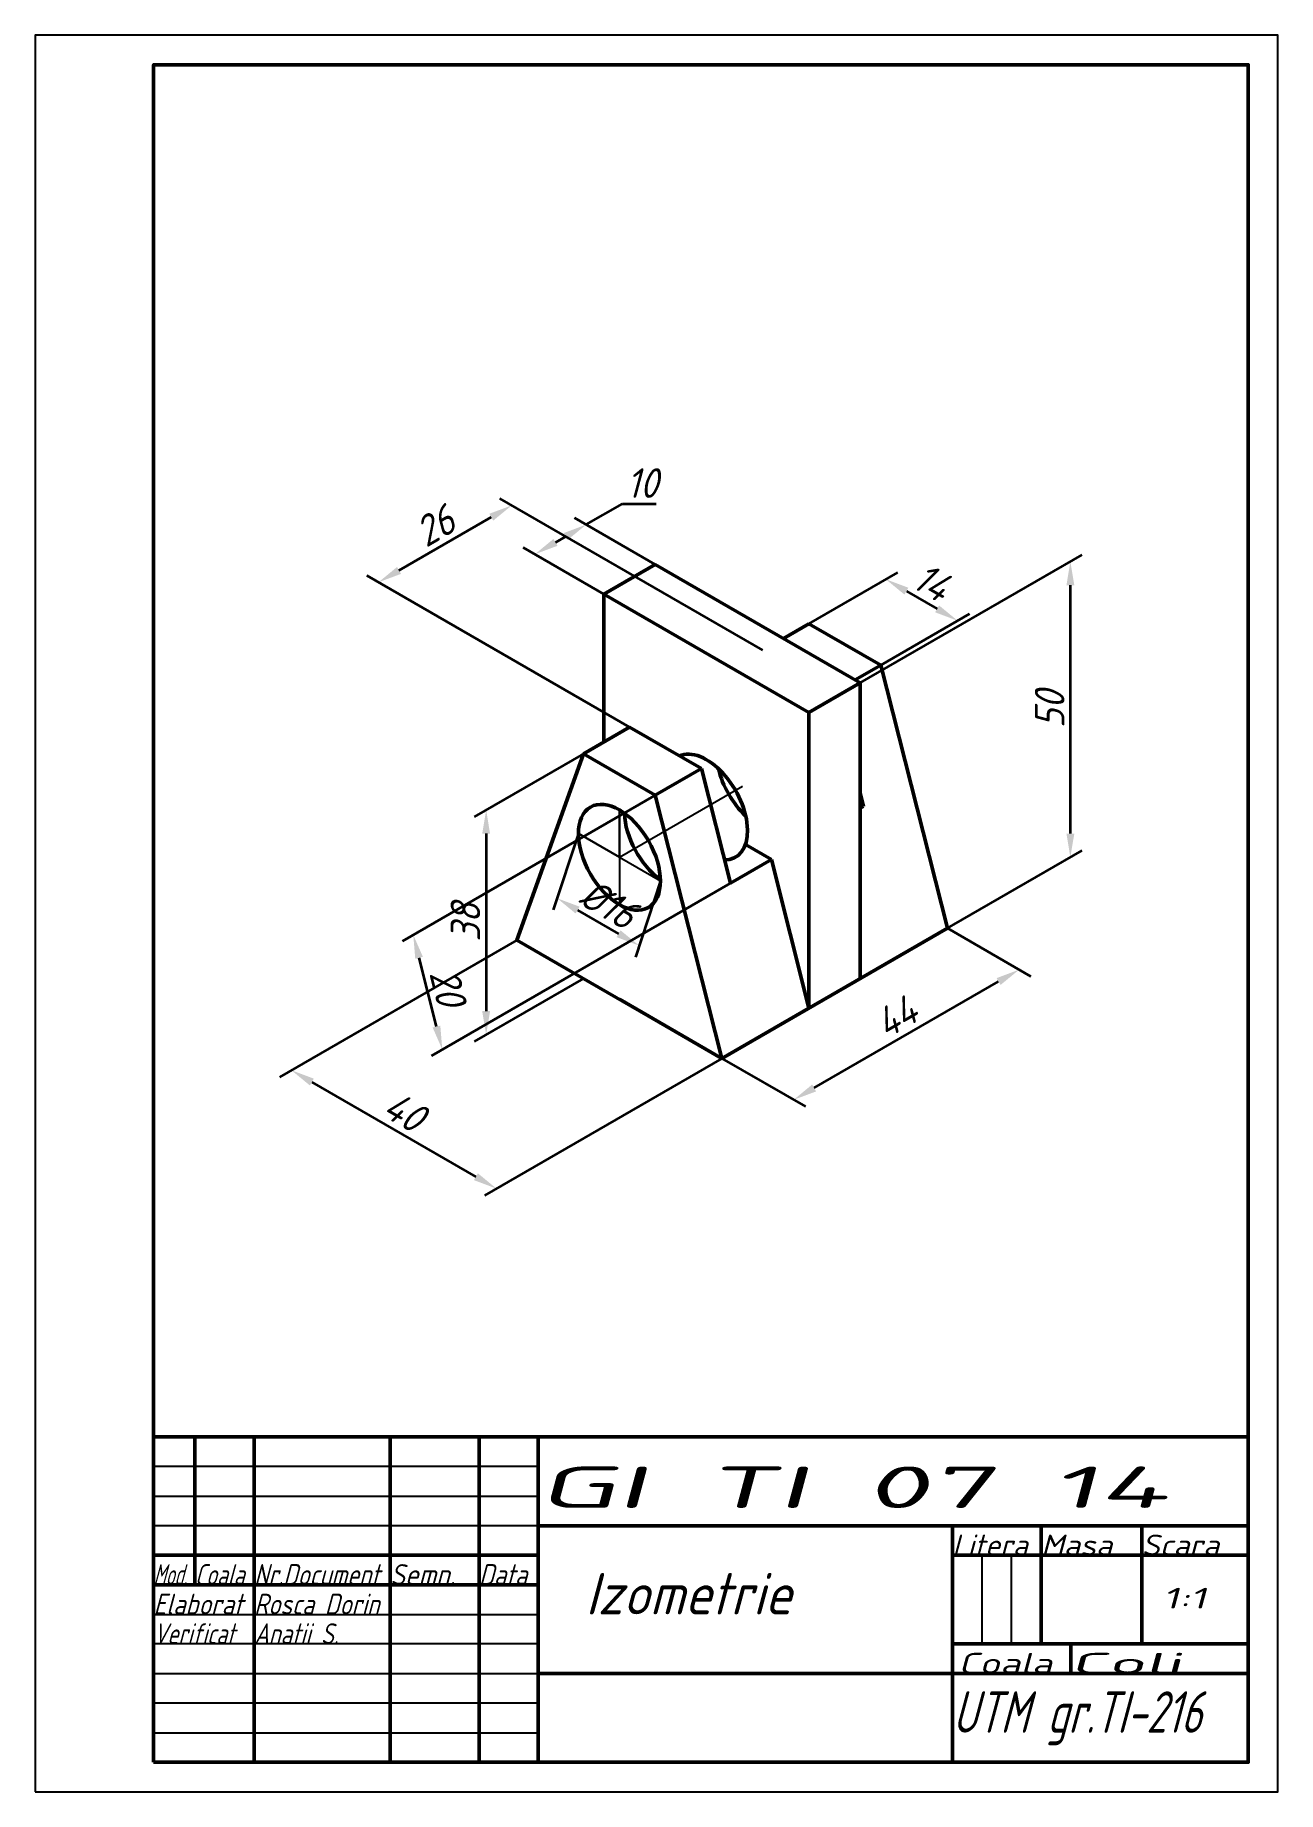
# Model space of a CAD drawing. Header units: millimetres. Extents: x -34 to 176, y -104 to 192.
import ezdxf
from ezdxf.enums import TextEntityAlignment as Align

# ---------------------------------------------------------------- set-up
doc = ezdxf.new("R2010")
doc.units = ezdxf.units.MM
doc.linetypes.add('ACAD_ISO04W100', pattern=[30, 24, -3, 0, -3])
for name, color, linetype, lineweight in [('Axa', 12, 'ACAD_ISO04W100', 25), ('Contur', 135, 'Continuous', 50), ('Cote', 255, 'Continuous', 50), ('Subtire', 137, 'Continuous', 25), ('Text-3.5', 251, 'Continuous', 35), ('Text-7', 254, 'Continuous', 70)]:
    doc.layers.add(name, color=color, linetype=linetype, lineweight=lineweight)
doc.styles.get("Standard").update_dxf_attribs({"font": 'isocp.shx', "oblique": 15})
doc.dimstyles.new('ISO-25', dxfattribs={"dimtxt": 5, "dimasz": 4, "dimexe": 2, "dimexo": 0, "dimgap": 1, "dimtad": 1, "dimtoh": 1, "dimdec": 0, "dimtxsty": 'Standard', "dimcen": 0, "dimadec": 0, "dimazin": 0, "dimtfac": 1, "dimtdec": 0, "dimtmove": 0, "dimatfit": 3, "dimldrblk": 'DOTSMALL', "dimfxl": 1, "dimlwd": 35, "dimlwe": 35, "dimarcsym": 0})

# ---------------------------------------------------------------- blocks, each defined once
blk = doc.blocks.new('*D4')
at = {"layer": 'Cote', "color": 0, "lineweight": 35, "transparency": 16777216}
for p, q in [((78.81, 68.5), (28.32, 39.35)), ((83.71, 49.11), (33.23, 19.96)), ((34.05, 24.88), (31.11, 36.51))]:
    blk.add_line(p, q, dxfattribs=at)
at = {"layer": 'Cote', "color": 0, "transparency": 16777216}
for points in [[(31.75, 36.68), (30.46, 36.35), (30.12, 40.39)], [(34.69, 25.04), (33.4, 24.72), (35.03, 21)]]:
    blk.add_solid(points, dxfattribs=at)
at = {"layer": 'Defpoints', "color": 0, "transparency": 16777216}
for p in [(78.81, 68.5), (83.71, 49.11), (30.12, 40.39)]:
    blk.add_point(p, dxfattribs=at)
at = {"layer": 'Cote', "color": 0, "transparency": 16777216, "insert": (35.97, 31.56), "char_height": 5, "attachment_point": 5, "rotation": 284.1977}
blk.add_mtext('20', dxfattribs=at)
blk = doc.blocks.new('_DotSmall')
at = {"color": 0, "linetype": 'ByBlock', "const_width": 0.5}
blk.add_lwpolyline([(-0.0625, 0, 1), (0.0625, 0, 1)], format="xyb", close=True, dxfattribs=at)
blk = doc.blocks.new('*D5')
at = {"layer": 'Cote', "color": 0, "lineweight": 35, "transparency": 16777216}
for p, q in [((120.38, 41.5), (134.5, 33.35)), ((97.86, 14.5), (129.04, 32.5)), ((82.27, 19.5), (96.4, 11.35))]:
    blk.add_line(p, q, dxfattribs=at)
at = {"layer": 'Cote', "color": 0, "transparency": 16777216}
for points in [[(128.7, 33.08), (129.37, 31.92), (132.5, 34.5)], [(97.53, 15.08), (98.19, 13.92), (94.4, 12.5)]]:
    blk.add_solid(points, dxfattribs=at)
at = {"layer": 'Defpoints', "color": 0, "transparency": 16777216}
for p in [(120.38, 41.5), (132.5, 34.5), (82.27, 19.5)]:
    blk.add_point(p, dxfattribs=at)
at = {"layer": 'Cote', "color": 0, "transparency": 16777216, "insert": (111.7, 26.53), "char_height": 5, "attachment_point": 5, "rotation": 30}
blk.add_mtext('44', dxfattribs=at)
blk = doc.blocks.new('*D6')
at = {"layer": 'Cote', "color": 0, "lineweight": 35, "transparency": 16777216}
for p, q in [((59.34, 109.74), (65.46, 113.27)), ((65.46, 113.27), (71.17, 113.27)), ((71.01, 103), (57.34, 110.89)), ((54.15, 106.74), (55.88, 107.74)), ((62.35, 98), (48.68, 105.89))]:
    blk.add_line(p, q, dxfattribs=at)
at = {"layer": 'Cote', "color": 0, "transparency": 16777216}
for points in [[(53.81, 107.32), (54.48, 106.16), (50.68, 104.74)], [(55.55, 108.32), (56.21, 107.16), (59.34, 109.74)]]:
    blk.add_solid(points, dxfattribs=at)
at = {"layer": 'Defpoints', "color": 0, "transparency": 16777216}
for p in [(59.34, 109.74), (71.01, 103), (62.35, 98)]:
    blk.add_point(p, dxfattribs=at)
at = {"layer": 'Cote', "color": 0, "transparency": 16777216, "insert": (68.81, 116.77), "char_height": 5, "attachment_point": 5}
blk.add_mtext('10', dxfattribs=at)
blk = doc.blocks.new('*D7')
at = {"layer": 'Cote', "color": 0, "lineweight": 35, "transparency": 16777216}
for p, q in [((89.2, 88.5), (44.77, 114.15)), ((27.71, 102), (43.3, 111)), ((66.68, 75.5), (22.25, 101.15))]:
    blk.add_line(p, q, dxfattribs=at)
at = {"layer": 'Cote', "color": 0, "transparency": 16777216}
for points in [[(42.97, 111.58), (43.63, 110.42), (46.77, 113)], [(27.38, 102.58), (28.05, 101.42), (24.25, 100)]]:
    blk.add_solid(points, dxfattribs=at)
at = {"layer": 'Defpoints', "color": 0, "transparency": 16777216}
for p in [(46.77, 113), (89.2, 88.5), (66.68, 75.5)]:
    blk.add_point(p, dxfattribs=at)
at = {"layer": 'Cote', "color": 0, "transparency": 16777216, "insert": (33.76, 109.53), "char_height": 5, "attachment_point": 5, "rotation": 30}
blk.add_mtext('26', dxfattribs=at)
blk = doc.blocks.new('*D8')
at = {"layer": 'Cote', "color": 0, "lineweight": 35, "transparency": 16777216}
for p, q in [((105.66, 83), (143.16, 104.65)), ((141.16, 57.5), (141.16, 99.5)), ((105.66, 33), (143.16, 54.65))]:
    blk.add_line(p, q, dxfattribs=at)
at = {"layer": 'Cote', "color": 0, "transparency": 16777216}
for points in [[(140.5, 99.5), (141.83, 99.5), (141.16, 103.5)], [(140.5, 57.5), (141.83, 57.5), (141.16, 53.5)]]:
    blk.add_solid(points, dxfattribs=at)
at = {"layer": 'Defpoints', "color": 0, "transparency": 16777216}
for p in [(141.16, 103.5), (105.66, 83), (105.66, 33)]:
    blk.add_point(p, dxfattribs=at)
at = {"layer": 'Cote', "color": 0, "transparency": 16777216, "insert": (137.66, 78.5), "char_height": 5, "attachment_point": 5, "rotation": 90}
blk.add_mtext('50', dxfattribs=at)
blk = doc.blocks.new('*D13')
at = {"layer": 'Cote', "color": 0, "lineweight": 35, "transparency": 16777216}
for p, q in [((58.89, 71), (40.44, 60.35)), ((42.44, 57.5), (42.44, 27.5)), ((58.89, 33), (40.44, 22.35))]:
    blk.add_line(p, q, dxfattribs=at)
at = {"layer": 'Cote', "color": 0, "transparency": 16777216}
for points in [[(41.77, 57.5), (43.1, 57.5), (42.44, 61.5)], [(41.77, 27.5), (43.1, 27.5), (42.44, 23.5)]]:
    blk.add_solid(points, dxfattribs=at)
at = {"layer": 'Defpoints', "color": 0, "transparency": 16777216}
for p in [(58.89, 71), (58.89, 33), (42.44, 23.5)]:
    blk.add_point(p, dxfattribs=at)
at = {"layer": 'Cote', "color": 0, "transparency": 16777216, "insert": (38.94, 42.5), "char_height": 5, "attachment_point": 5, "rotation": 90}
blk.add_mtext('38', dxfattribs=at)
blk = doc.blocks.new('*D14')
at = {"layer": 'Cote', "color": 0, "lineweight": 35, "transparency": 16777216}
for p, q in [((47.63, 39.5), (7.53, 16.35)), ((82.27, 19.5), (42.17, -3.65)), ((12.99, 15.5), (40.7, -0.5))]:
    blk.add_line(p, q, dxfattribs=at)
at = {"layer": 'Cote', "color": 0, "transparency": 16777216}
for points in [[(13.32, 16.08), (12.66, 14.92), (9.53, 17.5)], [(41.04, 0.08), (40.37, -1.08), (44.17, -2.5)]]:
    blk.add_solid(points, dxfattribs=at)
at = {"layer": 'Defpoints', "color": 0, "transparency": 16777216}
for p in [(47.63, 39.5), (82.27, 19.5), (44.17, -2.5)]:
    blk.add_point(p, dxfattribs=at)
at = {"layer": 'Cote', "color": 0, "transparency": 16777216, "insert": (28.6, 10.53), "char_height": 5, "attachment_point": 5, "rotation": 330}
blk.add_mtext('40', dxfattribs=at)
blk = doc.blocks.new('*D15')
at = {"layer": 'Cote', "color": 0, "lineweight": 35, "transparency": 16777216}
for p, q in [((96.99, 93), (111.99, 101.65)), ((113.45, 98.5), (118.65, 95.5)), ((109.12, 86), (124.11, 94.65))]:
    blk.add_line(p, q, dxfattribs=at)
at = {"layer": 'Cote', "color": 0, "transparency": 16777216}
for points in [[(113.78, 99.08), (113.12, 97.92), (109.99, 100.5)], [(118.98, 96.08), (118.31, 94.92), (122.11, 93.5)]]:
    blk.add_solid(points, dxfattribs=at)
at = {"layer": 'Defpoints', "color": 0, "transparency": 16777216}
for p in [(96.99, 93), (122.11, 93.5), (109.12, 86)]:
    blk.add_point(p, dxfattribs=at)
at = {"layer": 'Cote', "color": 0, "transparency": 16777216, "insert": (117.8, 100.03), "char_height": 5, "attachment_point": 5, "rotation": 330}
blk.add_mtext('14', dxfattribs=at)
blk = doc.blocks.new('*D16')
at = {"layer": 'Cote', "color": 0, "lineweight": 35, "transparency": 16777216}
for p, q in [((58.02, 57.5), (53.79, 44.64)), ((71.88, 49.5), (67.65, 36.64)), ((57.89, 44.58), (64.82, 40.58))]:
    blk.add_line(p, q, dxfattribs=at)
at = {"layer": 'Cote', "color": 0, "transparency": 16777216}
for points in [[(58.23, 45.15), (57.56, 44), (54.43, 46.58)], [(65.15, 41.15), (64.49, 40), (68.28, 38.58)]]:
    blk.add_solid(points, dxfattribs=at)
at = {"layer": 'Defpoints', "color": 0, "transparency": 16777216}
for p in [(58.02, 57.5), (71.88, 49.5), (68.28, 38.58)]:
    blk.add_point(p, dxfattribs=at)
at = {"layer": 'Cote', "color": 0, "transparency": 16777216, "insert": (63.11, 45.61), "char_height": 5, "attachment_point": 5, "rotation": 330}
blk.add_mtext('%%C16', dxfattribs=at)

msp = doc.modelspace()

# ---------------------------------------------------------------- linework, layer by layer
at = {"layer": 'Axa'}
for p, q in [((64.95, 53.5), (88.33, 67)), ((64.95, 53.5), (64.95, 61.5)), ((64.95, 61.5), (64.95, 45.5)), ((64.95, 53.5), (58.02, 57.5)), ((58.02, 57.5), (71.88, 49.5))]:
    msp.add_line(p, q, dxfattribs=at)
at = {"layer": 'Contur'}
for p, q in [((62.35, 98), (71.01, 103)), ((71.01, 103), (105.66, 83)), ((62.35, 98), (96.99, 78)), ((62.35, 73), (62.35, 98)), ((92.66, 90.5), (96.99, 93)), ((109.12, 86), (96.99, 93)), ((104.79, 83.5), (109.12, 86)), ((120.38, 41.5), (109.12, 86)), ((96.99, 78), (105.66, 83)), ((105.66, 83), (105.66, 33)), ((96.99, 28), (96.99, 78)), ((58.89, 71), (66.68, 75.5)), ((78.81, 68.5), (66.68, 75.5)), ((47.63, 39.5), (58.89, 71)), ((71.01, 64), (58.89, 71)), ((71.01, 64), (78.81, 68.5)), ((78.81, 68.5), (83.71, 49.11)), ((78.81, 68.5), (83.71, 49.11)), ((82.27, 19.5), (71.01, 64)), ((106.23, 62.11), (105.66, 64.38)), ((105.66, 61.78), (106.23, 62.11)), ((90.64, 53.11), (86.24, 55.65)), ((83.71, 49.11), (90.64, 53.11)), ((96.99, 28), (90.64, 53.11)), ((47.63, 39.5), (82.27, 19.5)), ((82.27, 19.5), (120.38, 41.5)), ((82.27, 19.5), (120.38, 41.5)), ((120.38, 41.5), (112.58, 37)), ((82.27, 19.5), (64.95, 29.5)), ((82.27, 19.5), (96.99, 28)), ((90.07, 24), (82.27, 19.5)), ((-6.77, -69.5), (-6.77, -44.5)), ((-6.77, -44.5), (3.23, -44.5)), ((3.23, -44.5), (3.23, -99.5)), ((26.23, -99.5), (26.23, -44.5)), ((26.23, -44.5), (41.23, -44.5)), ((41.23, -44.5), (41.23, -99.5)), ((51.23, -99.5), (51.23, -44.5)), ((171.23, -59.5), (51.23, -59.5)), ((51.23, -59.5), (51.23, -84.5)), ((121.23, -99.5), (121.23, -59.5)), ((121.23, -59.5), (121.23, -64.5)), ((136.23, -59.5), (136.23, -79.5)), ((153.23, -79.5), (153.23, -59.5)), ((51.23, -64.5), (-13.77, -64.5)), ((51.23, -69.5), (51.23, -64.5)), ((121.23, -64.5), (171.23, -64.5)), ((-13.77, -69.5), (51.23, -69.5)), ((171.23, -79.5), (121.23, -79.5)), ((136.23, -79.5), (153.23, -79.5)), ((141.23, -79.5), (141.23, -84.5)), ((171.23, -84.5), (171.23, -79.5)), ((51.23, -84.5), (171.23, -84.5)), ((3.23, -99.5), (26.23, -99.5)), ((41.23, -99.5), (51.23, -99.5))]:
    msp.add_line(p, q, dxfattribs=at)
for points in [[(-13.77, -99.5), (171.23, -99.5), (171.23, 187.5), (-13.77, 187.5)], [(-13.77, -99.5), (171.23, -99.5), (171.23, -44.5), (-13.77, -44.5)]]:
    msp.add_lwpolyline(points, close=True, dxfattribs=at)
for centre, start_param, end_param in [((79.67, 62), 5.952231, 9.362114), ((88.33, 67), 4.225694, 5.199084), ((72.75, 57.15), 10.2373, 11.655274)]:
    msp.add_ellipse(centre, major_axis=(4.9, -8.49), ratio=0.57735, start_param=start_param, end_param=end_param, dxfattribs=at)
msp.add_ellipse((64.95, 53.5), major_axis=(4.9, -8.49), ratio=0.57735, dxfattribs=at)
at = {"layer": 'Subtire'}
for p, q in [((51.23, -49.5), (-13.77, -49.5)), ((51.23, -54.5), (51.23, -49.5)), ((-13.77, -59.5), (-13.77, -54.5)), ((-13.77, -54.5), (51.23, -54.5)), ((51.23, -59.5), (-13.77, -59.5)), ((126.23, -64.5), (126.23, -79.5)), ((131.23, -79.5), (131.23, -64.5)), ((-13.77, -79.5), (-13.77, -74.5)), ((-13.77, -74.5), (51.23, -74.5)), ((51.23, -79.5), (-13.77, -79.5)), ((51.23, -84.5), (51.23, -79.5)), ((126.23, -79.5), (131.23, -79.5)), ((-13.77, -89.5), (-13.77, -84.5)), ((-13.77, -84.5), (51.23, -84.5)), ((51.23, -89.5), (-13.77, -89.5)), ((51.23, -94.5), (51.23, -89.5)), ((-13.77, -94.5), (51.23, -94.5))]:
    msp.add_line(p, q, dxfattribs=at)
msp.add_lwpolyline([(-33.77, -104.5), (176.23, -104.5), (176.23, 192.5), (-33.77, 192.5)], close=True, dxfattribs=at)

# ---------------------------------------------------------------- texts
at = {"layer": 'Text-3.5', "oblique": 15}
for s, width, p, p2 in [('Litera ', 1.071429, (121.23, -64.5), (136.23, -64.5)), ('Masa  ', 1.277355, (136.23, -64.5), (153.23, -64.5)), ('Scara  ', 1.22449, (153.23, -64.5), (171.23, -64.5)), ('Mod. ', 0.666667, (-13.77, -69.5), (-6.77, -69.5)), ('Coala ', 0.793651, (-6.77, -69.5), (3.23, -69.5)), ('Nr.Document ', 0.842491, (3.23, -69.5), (26.23, -69.5)), ('Semn.  ', 1.020408, (26.23, -69.5), (41.23, -69.5)), ('Data ', 0.892857, (41.23, -69.5), (51.23, -69.5)), ('Elaborat ', 0.883117, (-13.77, -74.5), (3.23, -74.5)), ('Rosca Dorin ', 0.887731, (3.23, -74.5), (26.23, -74.5)), (' 1:1  ', 2.057143, (153.23, -73.5), (171.23, -73.5)), ('Verificat  ', 0.796253, (-13.77, -79.5), (3.23, -79.5)), ('Anatii S.     ', 0.938776, (3.23, -79.5), (26.23, -79.5)), ('Coala ', 1.507937, (122.23, -84.5), (141.23, -84.5)), ('Coli  ', 2.955665, (141.23, -84.5), (171.23, -84.5))]:
    msp.add_text(s, height=3.5, dxfattribs=dict(at, width=width)).set_placement(p, p2, align=Align.FIT)
at = {"layer": 'Text-7', "oblique": 15}
for s, width, p, p2 in [('GI TI 07 14 ', 2.55686, (51.23, -56.5), (167.56, -56.5)), ('UTM gr.TI-216  ', 0.767689, (121.23, -94.5), (169.59, -94.5))]:
    msp.add_text(s, height=7, dxfattribs=dict(at, width=width)).set_placement(p, p2, align=Align.FIT)
msp.add_text('  Izometrie', height=7, dxfattribs=at).set_placement((51.23, -74.5))

# ---------------------------------------------------------------- dimensions: what is measured, and where the dimension line sits
at = {"layer": 'Cote'}
dim = msp.add_linear_dim(base=(59.34, 109.74), p1=(62.35, 98), p2=(71.01, 103), angle=30, dimstyle='ISO-25', dxfattribs=at)
dim.commit()
dim.dimension.update_dxf_attribs({"geometry": '*D6', "text_midpoint": (68.81, 113.27), "dimtype": 161})
for p1, p2, distance, picture, middle in [((66.68, 75.5), (89.2, 88.5), 42.44, '*D7', (33.76, 109.53)), ((96.99, 93), (109.12, 86), 12.99, '*D15', (117.8, 100.03)), ((105.66, 33), (105.66, 83), -35.51, '*D8', (137.66, 78.5)), ((83.71, 49.11), (78.81, 68.5), 54.09, '*D4', (35.97, 31.56)), ((58.89, 71), (58.89, 33), -16.45, '*D13', (38.94, 42.5)), ((47.63, 39.5), (82.27, 19.5), -38.11, '*D14', (28.6, 10.53)), ((82.27, 19.5), (120.38, 41.5), -12.12, '*D5', (111.7, 26.53))]:
    dim = msp.add_aligned_dim(p1=p1, p2=p2, distance=distance, dimstyle='ISO-25', dxfattribs=at)
    dim.commit()
    dim.dimension.update_dxf_attribs({"geometry": picture, "text_midpoint": middle})
dim = msp.add_aligned_dim(p1=(58.02, 57.5), p2=(71.88, 49.5), distance=-11.26, text='%%C<>', dimstyle='ISO-25', dxfattribs=at)
dim.commit()
dim.dimension.update_dxf_attribs({"geometry": '*D16', "text_midpoint": (63.11, 45.61)})

doc.saveas('drawing.dxf')
